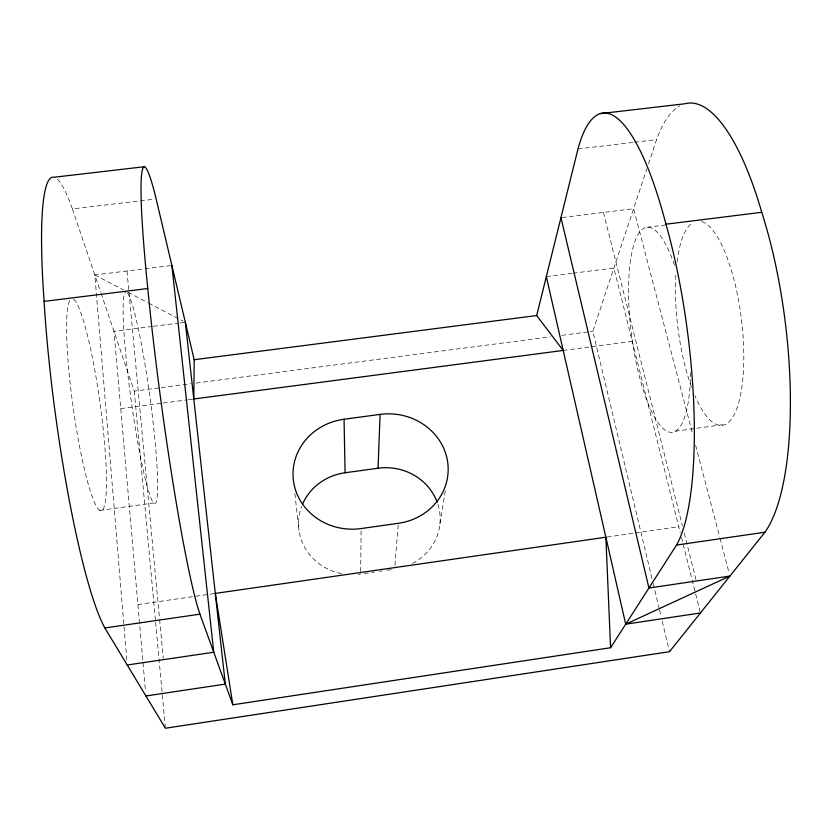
<?xml version="1.0" encoding="UTF-8"?>
<svg xmlns="http://www.w3.org/2000/svg" width="832" height="832" viewBox="0 0 832 832"><rect width="100%" height="100%" fill="white"/><g stroke="black" fill="none" stroke-linecap="round" stroke-linejoin="round"><path stroke-width="0.62" stroke-dasharray="4.16 3.12" d="M360.693 571.542L361.109 529.818M394.919 565.365L398.237 524.576M439.951 523.765L445.276 490.776M651.997 578.521L592.862 331.292L646.89 168.73M648.502 163.873L656.552 139.63A216.819 67.662 83.1 0 1 679.702 105.934M137.914 604.542L215.29 593.414M607.142 537.046L634.005 533.177M635.284 532.99L678.777 526.739M364.437 573.529L374.494 572.083M379.527 571.355L382.034 570.991M387.067 570.274L392.09 569.546M99.694 510.432L153.795 502.986M675.366 431.205L725.66 424.278M101.067 293.322L134.274 391.113L160.035 387.754M161.325 387.587L190.954 383.718M196.113 383.053L550.358 336.835M561.954 335.317L589.004 331.791M590.294 331.625L592.862 331.292M120.744 408.595L161.751 403.208M163.041 403.042L187.387 399.838M188.677 399.672L193.804 398.996M563.202 350.438L632.278 341.359M152.194 326.466L113.963 331.302L145.475 690.82M153.462 326.31L178.953 323.076M180.222 322.92L185.318 322.275M546.333 276.588L571.823 273.364M573.092 273.198L613.881 268.039L680.202 532.418M647.046 227.261L665.09 225.025M126.807 659.922L94.827 274.945L170.602 265.626M562.224 217.506L633.589 208.738L692.692 434.117M57.356 179.202A225.711 28.756 82.1 0 1 72.394 208.905L153.577 199.274M577.98 148.949L633.37 142.376M634.66 142.22L656.552 139.63M94.827 274.945L123.458 289.921M128.045 292.313L147.514 302.505M148.658 303.098L183.03 321.079M72.394 208.905L100.651 292.094M695.656 445.422L719.711 537.15M720.044 538.398L729.258 573.56M603.439 212.441L682.365 525.678M684.268 533.229L695.999 579.769M681.47 537.451L700.419 612.986M653.203 583.565L659.246 608.795M659.547 610.054L661.055 616.366M662.262 621.41L669.5 651.685M294.892 493.688L298.948 530.213M126.984 270.993L159.484 618.342M159.609 619.632L163.228 658.372M134.274 391.113L155.501 621.036M155.626 622.326L165.287 726.95M360.672 574.07A54.194 51.21 -1.8 0 1 358.301 574.361M341.578 573.602A54.194 51.21 -1.8 0 1 301.725 506.199M437.965 504.577A54.049 51.022 3.1 0 1 411.809 563.794M701.615 221.478A102.929 32.042 83 0 1 743.621 367.006A102.929 32.042 83 0 1 694.803 395.47M691.475 387.005A102.929 32.042 83 0 1 676.042 272.303M677.071 261.737A102.929 32.042 83 0 1 692.692 222.664M690.57 372.559A103.262 28.506 82.9 0 1 653.442 415.137A103.262 28.506 82.9 0 1 630.51 260.364A103.262 28.506 82.9 0 1 674.773 265.99M73.663 299.302A107.099 13.614 82.1 0 1 105.997 463.715A107.099 13.614 82.1 0 1 81.453 455.811A107.099 13.614 82.1 0 1 71.781 298.698M127.192 292.656A106.735 9.516 82.2 0 1 156.406 456.893A106.735 9.516 82.2 0 1 138.809 448.157A106.735 9.516 82.2 0 1 125.85 291.99"/><path stroke-width="1.25" d="M194.178 359.715L193.804 398.996L563.202 350.438L536.671 315.546L577.98 148.949A218.005 55.141 82.9 0 1 665.943 224.193A218.806 55.494 82.8 0 1 676.541 545.054L610.584 647.733L232.835 704.787L199.93 614.172A225.264 14.404 82.3 0 1 147.774 288.517A224.432 14.383 82.3 0 1 156.156 198.973L194.178 359.715L536.671 315.546M437.185 502.258A54.049 51.022 3.1 0 0 378.04 468.229L380.099 414.398L344.053 419.234A59.363 55.255 -1 0 0 293.623 481.998A59.363 55.255 -1 0 0 361.119 528.559L398.341 523.307A59.186 55.026 3.2 0 0 447.47 460.845A59.186 55.026 3.2 0 0 380.099 414.398M600.319 113.62L685.006 103.761A216.819 67.662 83.1 0 1 761.758 212.295A217.599 68.203 82.9 0 1 764.941 532.23L669.5 651.685L165.402 728.239L104.874 627.952A226.554 29.006 82.2 0 1 44.106 301.392A225.711 28.756 82.1 0 1 54.059 177.247L144.799 166.681M546.333 276.588L625.716 624.166L729.914 576.066L648.939 588.016L560.945 217.662M145.933 695.978L225.316 684.091L185.318 322.275M625.716 624.166L700.419 612.986M127.234 664.997L213.751 652.226L171.881 265.47M104.874 627.952L199.93 614.172M676.541 545.054L764.941 532.23M302.65 503.942A54.194 51.21 -1.8 0 1 345.082 472.763L378.04 468.229M44.106 301.392L147.774 288.517M665.943 224.193L761.758 212.295M232.835 704.787L215.29 593.414L605.862 537.222L610.584 647.733M344.053 419.234L345.082 472.763"/></g></svg>
